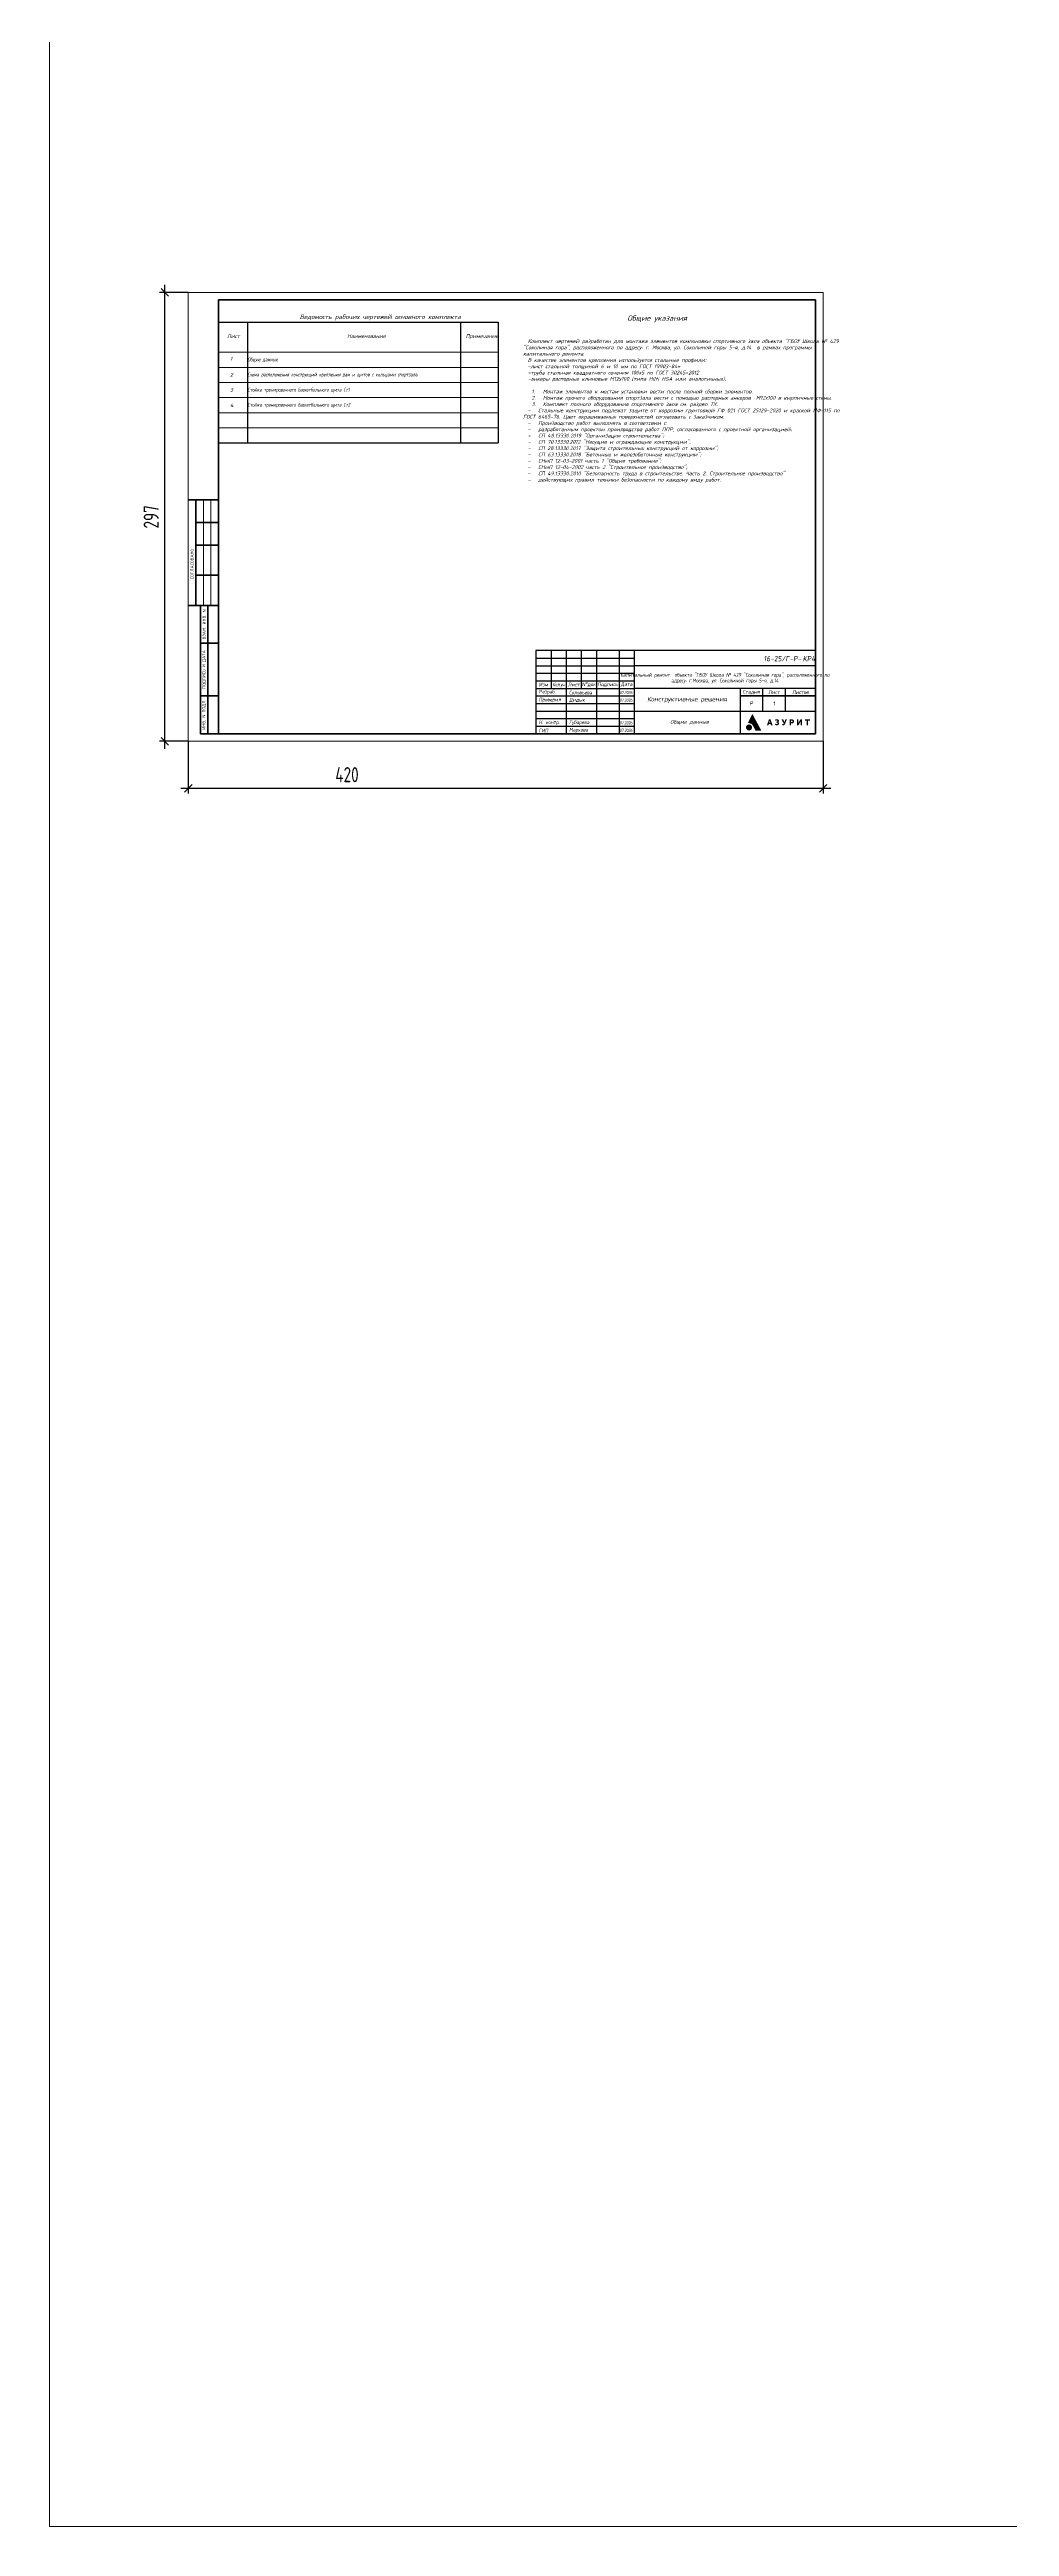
# Model space of a CAD drawing. Header units: millimetres. Extents: x 10124 to 8132345, y -95635 to 1386204.
# Drawn here: x 90963 to 97313, y 44504 to 60892 of the extents above; entities that cross this region are included whole.
import ezdxf
from ezdxf.enums import TextEntityAlignment as Align

# ---------------------------------------------------------------- set-up
doc = ezdxf.new("R2010")
doc.units = ezdxf.units.MM
doc.layers.get('DEFPOINTS').update_dxf_attribs({"color": 1})
for name, color, linetype, lineweight in [('013', 7, 'Continuous', 13), ('030', 7, 'Continuous', 30), ('_TEXT', 7, 'Continuous', 30)]:
    doc.layers.add(name, color=color, linetype=linetype, lineweight=lineweight)
doc.layers.add('_STAMP', color=7, linetype='Continuous')
doc.styles.add('10', font='isocpeui.ttf', dxfattribs={"height": 25})
doc.styles.add('GOST', font='isocpeur.TTF')
doc.styles.add('ISOCPEUR', font='isocpeur.TTF', dxfattribs={"width": 0.85, "oblique": 7})
doc.styles.add('БДА100', font='romand.shx', dxfattribs={"width": 0.7})
doc.dimstyles.new('БДА1', dxfattribs={"dimtxt": 2, "dimasz": 1, "dimexe": 0.7, "dimexo": 0, "dimgap": 0.8, "dimtad": 1, "dimdec": 0, "dimrnd": 1, "dimzin": 0, "dimdsep": 46, "dimtxsty": 'БДА100', "dimblk": 'OBLIQUE', "dimcen": 2, "dimdle": 1, "dimadec": 0, "dimazin": 0, "dimtfac": 1, "dimtdec": 0, "dimtmove": 1, "dimatfit": 3, "dimldrblk": 'NONE', "dimfxl": 0.7, "dimtolj": 1, "dimtzin": 0, "dimlwd": -1, "dimlwe": -1, "dimarcsym": 0})

# ---------------------------------------------------------------- blocks, each defined once
blk = doc.blocks.new('_OBLIQUE')
at = {"color": 0, "linetype": 'ByBlock'}
blk.add_line((-0.5, -0.5), (0.5, 0.5), dxfattribs=at)
blk = doc.blocks.new('*D2295')
at = {"layer": 'DEFPOINTS', "color": 0, "transparency": 16777216}
for p, q in [((0, 0), (0, -34.6)), ((420, 0), (420, -34.6)), ((-5, -31.1), (425, -31.1))]:
    blk.add_line(p, q, dxfattribs=at)
for p in [(0, 0), (420, 0), (420, -31.1)]:
    blk.add_point(p, dxfattribs=at)
at = {"layer": 'DEFPOINTS', "color": 0, "transparency": 16777216, "xscale": 5, "yscale": 5, "zscale": 5, "rotation": 180}
blk.add_blockref('_OBLIQUE', (0, -31.1), dxfattribs=at)
at = {"layer": 'DEFPOINTS', "color": 0, "transparency": 16777216, "xscale": 5, "yscale": 5, "zscale": 5}
blk.add_blockref('_OBLIQUE', (420, -31.1), dxfattribs=at)
at = {"layer": 'DEFPOINTS', "color": 0, "lineweight": 0, "transparency": 16777216, "insert": (105, -22.1), "char_height": 10, "attachment_point": 5, "style": 'БДА100'}
blk.add_mtext('\\A1;420', dxfattribs=at)
blk = doc.blocks.new('_None')
blk = doc.blocks.new('*D2296')
at = {"layer": 'DEFPOINTS', "color": 0, "transparency": 16777216}
for p, q in [((0, 297), (-19, 297)), ((-15.5, -5), (-15.5, 302)), ((0, 0), (-19, 0))]:
    blk.add_line(p, q, dxfattribs=at)
for p in [(-15.5, 297), (0, 297), (0, 0)]:
    blk.add_point(p, dxfattribs=at)
at = {"layer": 'DEFPOINTS', "color": 0, "transparency": 16777216, "xscale": 5, "yscale": 5, "zscale": 5}
for p, rotation in [((-15.5, 297), 90), ((-15.5, 0), 270)]:
    blk.add_blockref('_OBLIQUE', p, dxfattribs=dict(at, rotation=rotation))
at = {"layer": 'DEFPOINTS', "color": 0, "lineweight": 0, "transparency": 16777216, "insert": (-24.5, 148.5), "char_height": 10, "attachment_point": 5, "rotation": 90, "style": 'БДА100'}
blk.add_mtext('\\A1;297', dxfattribs=at)
blk = doc.blocks.new('Логотип Азурит')
at = {"layer": '_STAMP', "linetype": 'Continuous', "true_color": 0x1447b7}
h = blk.add_hatch(color=162, dxfattribs=at)
h.dxf.hatch_style = 1
h.paths.add_polyline_path([(-42.1, 4.2), (-42.1, 4.4), (-42.1, 4.6), (-42.2, 4.8), (-42.3, 4.9), (-42.4, 5.1), (-42.5, 5.3), (-42.6, 5.4), (-42.7, 5.5), (-42.8, 5.6), (-42.9, 5.7), (-43.1, 5.9), (-43.4, 6), (-43.6, 6), (-43.9, 6.1), (-44.2, 6.1), (-44.4, 6.1), (-44.5, 6), (-44.7, 6), (-44.9, 5.9), (-45, 5.8), (-45.2, 5.7), (-45.4, 5.6), (-45.5, 5.5), (-45.6, 5.3), (-45.7, 5.2), (-45.8, 5), (-45.9, 4.9), (-46, 4.7), (-46, 4.5), (-46.1, 4.3), (-46.1, 4.1), (-46.1, 3.9), (-46, 3.7), (-46, 3.5), (-45.9, 3.4), (-45.9, 3.2), (-45.8, 3.1), (-45.7, 3), (-45.6, 2.9), (-45.5, 2.8), (-45.4, 2.7), (-45.3, 2.6), (-45.2, 2.5), (-45.1, 2.4), (-45, 2.3), (-44.8, 2.3), (-44.7, 2.2), (-44.6, 2.2), (-44.4, 2.2), (-44.3, 2.1), (-44.1, 2.1), (-43.8, 2.1), (-43.6, 2.2), (-43.3, 2.3), (-43.1, 2.4), (-42.9, 2.5), (-42.7, 2.7), (-42.6, 2.8), (-42.4, 3), (-42.3, 3.1), (-42.3, 3.3), (-42.2, 3.5), (-42.1, 3.7), (-42.1, 3.8), (-42.1, 4)])
at = {"layer": '_STAMP', "linetype": 'Continuous', "true_color": 0x2a3756}
h = blk.add_hatch(color=159, dxfattribs=at)
h.dxf.hatch_style = 1
h.paths.add_polyline_path([(-39.4, 8.5), (-40, 9.6), (-40.6, 10.7), (-41.1, 11.7), (-41.6, 12.6), (-41.8, 12.9), (-41.9, 13), (-41.9, 12.9), (-42, 12.8), (-42.4, 12), (-42.8, 11.2), (-43.1, 10.5), (-43.5, 9.7), (-44.2, 8.3), (-44.5, 7.6), (-44.7, 7.1), (-44.8, 6.9), (-44.7, 6.9), (-44.5, 7), (-44.3, 7), (-44.1, 7), (-43.9, 7), (-43.7, 6.9), (-43.6, 6.9), (-43.4, 6.9), (-43.2, 6.8), (-43.1, 6.7), (-42.9, 6.7), (-42.7, 6.6), (-42.6, 6.5), (-42.4, 6.4), (-42.3, 6.3), (-42.2, 6.2), (-42, 6), (-41.9, 5.9), (-41.8, 5.8), (-41.7, 5.7), (-41.6, 5.5), (-41.3, 4.9), (-41, 4.4), (-40.6, 3.6), (-40, 2.6), (-39.8, 2.1), (-37.9, 2.1), (-36.5, 2.1), (-35.9, 2.1), (-36.5, 3.1), (-36.8, 3.8), (-37.2, 4.4), (-37.7, 5.3), (-38.2, 6.3), (-38.5, 6.9), (-38.9, 7.5)])
h = blk.add_hatch(color=159, dxfattribs=at)
h.dxf.hatch_style = 1
h.paths.add_polyline_path([(-29.3, 7.9), (-29.6, 8.8), (-29.9, 9.5), (-30.4, 9.5), (-30.9, 9.5), (-30.9, 9.4), (-31.3, 8.4), (-31.6, 7.3), (-32, 6.3), (-32.2, 5.6), (-32.1, 5.6), (-31.7, 5.6), (-31.2, 5.6), (-31.1, 6), (-31, 6.4), (-30.4, 6.4), (-29.8, 6.4), (-29.6, 6), (-29.5, 5.6), (-29, 5.6), (-28.5, 5.6), (-28.6, 5.8), (-28.9, 6.8)])
h.paths.add_polyline_path([(-30.8, 7.2), (-30.7, 7.3), (-30.6, 7.9), (-30.4, 8.4), (-30.4, 8.6), (-30.4, 8.7), (-30.4, 8.6), (-30.3, 8.4), (-30.2, 8.1), (-30.1, 7.7), (-30, 7.3), (-30, 7.2), (-30.4, 7.2)], flags=16)
h = blk.add_hatch(color=159, dxfattribs=at)
h.dxf.hatch_style = 1
h.paths.add_polyline_path([(-24.4, 7.3), (-24.5, 7.4), (-24.6, 7.5), (-24.7, 7.6), (-24.8, 7.6), (-24.7, 7.7), (-24.6, 7.8), (-24.5, 7.9), (-24.5, 8), (-24.4, 8.1), (-24.3, 8.2), (-24.3, 8.3), (-24.3, 8.3), (-24.3, 8.5), (-24.3, 8.7), (-24.3, 8.7), (-24.3, 8.8), (-24.4, 9), (-24.5, 9.1), (-24.6, 9.3), (-24.8, 9.4), (-24.9, 9.5), (-25.1, 9.5), (-25.3, 9.6), (-25.6, 9.6), (-25.7, 9.6), (-25.9, 9.6), (-26.1, 9.6), (-26.2, 9.5), (-26.4, 9.5), (-26.5, 9.4), (-26.7, 9.3), (-26.8, 9.2), (-26.9, 9.2), (-26.8, 9), (-26.6, 8.7), (-26.5, 8.5), (-26.5, 8.5), (-26.5, 8.5), (-26.3, 8.6), (-26.2, 8.7), (-26.1, 8.7), (-25.9, 8.8), (-25.8, 8.8), (-25.7, 8.8), (-25.6, 8.8), (-25.5, 8.8), (-25.5, 8.7), (-25.4, 8.7), (-25.3, 8.6), (-25.3, 8.6), (-25.3, 8.5), (-25.3, 8.4), (-25.3, 8.3), (-25.3, 8.2), (-25.4, 8.1), (-25.4, 8.1), (-25.4, 8.1), (-25.5, 8), (-25.6, 8), (-25.8, 8), (-26.1, 8), (-26.1, 7.6), (-26.1, 7.2), (-25.8, 7.2), (-25.5, 7.2), (-25.5, 7.2), (-25.4, 7.2), (-25.3, 7.2), (-25.3, 7.1), (-25.2, 7.1), (-25.2, 7), (-25.2, 7), (-25.2, 6.9), (-25.2, 6.8), (-25.2, 6.7), (-25.2, 6.6), (-25.2, 6.6), (-25.3, 6.5), (-25.3, 6.5), (-25.4, 6.5), (-25.4, 6.4), (-25.5, 6.4), (-25.7, 6.4), (-25.8, 6.4), (-25.9, 6.4), (-26, 6.4), (-26.2, 6.5), (-26.3, 6.6), (-26.4, 6.7), (-26.5, 6.8), (-26.8, 6.5), (-26.9, 6.3), (-27, 6.2), (-27, 6.1), (-27, 6.1), (-26.9, 6.1), (-26.8, 6), (-26.6, 5.8), (-26.4, 5.7), (-26.2, 5.6), (-26, 5.6), (-25.8, 5.6), (-25.5, 5.6), (-25.3, 5.6), (-25.1, 5.6), (-25, 5.7), (-24.9, 5.7), (-24.7, 5.8), (-24.6, 5.9), (-24.5, 5.9), (-24.4, 6), (-24.4, 6.1), (-24.3, 6.2), (-24.3, 6.4), (-24.2, 6.5), (-24.2, 6.7), (-24.2, 6.8), (-24.2, 6.9), (-24.2, 7.1), (-24.3, 7.2), (-24.3, 7.3)])
h = blk.add_hatch(color=159, dxfattribs=at)
h.dxf.hatch_style = 1
h.paths.add_polyline_path([(-19.6, 8), (-19.4, 8.7), (-19.1, 9.2), (-19, 9.5), (-19.2, 9.5), (-19.5, 9.5), (-20, 9.5), (-20, 9.4), (-20.3, 8.7), (-20.6, 7.8), (-20.6, 7.7), (-20.7, 7.6), (-20.7, 7.6), (-20.7, 7.7), (-20.8, 8), (-21, 8.4), (-21.3, 9.1), (-21.5, 9.5), (-22.1, 9.5), (-22.6, 9.5), (-22.4, 9.2), (-21.9, 8.2), (-21.3, 7.1), (-21.1, 6.6), (-21.1, 6.6), (-21.1, 6.5), (-21.1, 6.5), (-21.2, 6.4), (-21.3, 6.4), (-21.4, 6.4), (-21.5, 6.4), (-21.5, 6.4), (-21.6, 6.4), (-21.7, 6.5), (-21.8, 6.5), (-21.9, 6.5), (-21.9, 6.4), (-22.1, 6), (-22.2, 5.9), (-22.2, 5.8), (-22.1, 5.8), (-21.9, 5.7), (-21.8, 5.6), (-21.7, 5.6), (-21.5, 5.6), (-21.3, 5.6), (-21.1, 5.6), (-21, 5.6), (-20.9, 5.7), (-20.8, 5.7), (-20.7, 5.8), (-20.6, 5.8), (-20.6, 5.9), (-20.5, 6), (-20.3, 6.2), (-20.3, 6.4), (-20.2, 6.5), (-19.9, 7.3)])
h = blk.add_hatch(color=159, dxfattribs=at)
h.dxf.hatch_style = 1
h.paths.add_polyline_path([(-14.5, 7.5), (-14.4, 7.6), (-14.4, 7.7), (-14.3, 8), (-14.3, 8.2), (-14.3, 8.4), (-14.4, 8.6), (-14.4, 8.8), (-14.5, 8.9), (-14.6, 9), (-14.6, 9.1), (-14.7, 9.2), (-14.8, 9.3), (-14.9, 9.4), (-15.1, 9.4), (-15.2, 9.5), (-15.3, 9.5), (-15.5, 9.5), (-16.3, 9.5), (-17.2, 9.5), (-17.2, 7.6), (-17.2, 5.6), (-16.7, 5.6), (-16.3, 5.6), (-16.3, 6.2), (-16.3, 6.8), (-15.9, 6.8), (-15.6, 6.8), (-15.4, 6.9), (-15.2, 6.9), (-15, 7), (-14.8, 7.1), (-14.7, 7.2), (-14.6, 7.4)])
h.paths.add_polyline_path([(-15.6, 7.7), (-15.7, 7.7), (-16, 7.7), (-16.3, 7.7), (-16.3, 8.2), (-16.3, 8.7), (-15.9, 8.7), (-15.6, 8.7), (-15.6, 8.7), (-15.5, 8.7), (-15.4, 8.6), (-15.4, 8.5), (-15.3, 8.4), (-15.3, 8.4), (-15.3, 8.2), (-15.3, 8.1), (-15.3, 8), (-15.3, 7.9), (-15.4, 7.9), (-15.4, 7.8), (-15.4, 7.8), (-15.5, 7.7)], flags=16)
h = blk.add_hatch(color=159, dxfattribs=at)
h.dxf.hatch_style = 1
h.paths.add_polyline_path([(-10.1, 7.8), (-10, 8), (-9.9, 8.1), (-9.9, 7.9), (-10, 7.5), (-10, 6.7), (-10, 5.6), (-9.5, 5.6), (-9, 5.6), (-9, 7.6), (-9, 9.5), (-9.5, 9.5), (-10, 9.5), (-10.4, 8.9), (-10.8, 8.1), (-11, 7.8), (-11.3, 7.3), (-11.4, 7.1), (-11.4, 7), (-11.4, 7.3), (-11.4, 7.8), (-11.4, 8.6), (-11.4, 9.5), (-11.9, 9.5), (-12.3, 9.5), (-12.3, 7.6), (-12.3, 5.6), (-11.9, 5.6), (-11.4, 5.6), (-11.2, 5.9), (-10.6, 6.9), (-10.3, 7.4)])
h = blk.add_hatch(color=159, dxfattribs=at)
h.dxf.hatch_style = 1
h.paths.add_polyline_path([(-3.7, 9.1), (-3.7, 9.5), (-5.4, 9.5), (-7.1, 9.5), (-7.1, 9.1), (-7.1, 8.7), (-6.5, 8.7), (-5.9, 8.7), (-5.9, 7.2), (-5.9, 5.6), (-5.4, 5.6), (-5, 5.6), (-5, 7.2), (-5, 8.7), (-4.3, 8.7), (-3.7, 8.7)])
blk = doc.blocks.new('*U2294')
at = {"color": 44, "lineweight": 20, "ltscale": 10}
for p, q in [((420, 297), (0, 297)), ((0, 297), (0, 0)), ((420, 0), (420, 297)), ((0, 0), (420, 0))]:
    blk.add_line(p, q, dxfattribs=at)
at = {"color": 137, "lineweight": 35, "ltscale": 10}
for p, q in [((415, 292), (20, 292)), ((20, 292), (20, 5)), ((415, 5), (415, 292)), ((0, 159.8), (20, 159.8)), ((5, 89.8), (5, 159.8)), ((5, 144.8), (20, 144.8)), ((5, 129.8), (20, 129.8)), ((5, 109.8), (20, 109.8)), ((0, 89.8), (20, 89.8)), ((8, 89.8), (8, 5)), ((13, 89.8), (13, 5)), ((8, 64.8), (20, 64.8)), ((8, 30), (20, 30)), ((8, 5), (415, 5))]:
    blk.add_line(p, q, dxfattribs=at)
at = {"color": 44, "lineweight": 13}
for p, q in [((10, 89.8), (10, 159.8)), ((15, 89.8), (15, 159.8))]:
    blk.add_line(p, q, dxfattribs=at)
at = {"color": 0, "lineweight": 13, "char_height": 2.041, "attachment_point": 5, "rotation": 90, "style": 'GOST'}
for s, insert, width in [('СОГЛАСОВАНО', (2.5, 117.3), 55), ('ВЗАМ. ИНВ. N', (10.5, 77.3), 25), ('ПОДПИСЬ И ДАТА', (10.5, 47.4), 34.798), ('ИНВ. N ПОДЛ.', (10.5, 17.6), 24.801)]:
    blk.add_mtext(s, dxfattribs=dict(at, insert=insert, width=width))
at = {"color": 44, "lineweight": 13, "style": 'GOST', "oblique": 10, "width": 0.8}
for tag in ['ФОРМАТВЕРТ', 'ФОРМАТГОРИЗ']:
    blk.add_attdef(tag, (369, 1.6), '', height=2, dxfattribs=at)
at = {"layer": 'DEFPOINTS', "color": 251, "lineweight": 0}
dim = blk.add_linear_dim(base=(-15.5, 297), p1=(0, 0), p2=(0, 297), angle=90, dimstyle='БДА1', override={"dimscale": 5}, dxfattribs=at)
dim.commit()
dim.dimension.update_dxf_attribs({"geometry": '*D2296', "text_midpoint": (-15.5, 148.5), "dimtype": 160})
dim = blk.add_linear_dim(base=(420, -31.1), p1=(0, 0), p2=(420, 0), dimstyle='БДА1', override={"dimscale": 5}, dxfattribs=at)
dim.commit()
dim.dimension.update_dxf_attribs({"geometry": '*D2295', "text_midpoint": (105, -31.1), "dimtype": 160})

msp = doc.modelspace()

# ---------------------------------------------------------------- linework, layer by layer
at = {"layer": '013', "ltscale": 100}
for p, q in [((92080.728, 58889.135), (93930.728, 58889.135)), ((92080.728, 58789.135), (93930.728, 58789.135)), ((92080.728, 58689.135), (93930.728, 58689.135)), ((92080.728, 58589.135), (93930.728, 58589.135)), ((92080.728, 58489.135), (93930.728, 58489.135)), ((92080.728, 58389.135), (93930.728, 58389.135)), ((90963.341, 44504.44), (200155.895, 44504.44))]:
    msp.add_line(p, q, dxfattribs=at)
msp.add_lwpolyline([(90963.341, 44504.44), (199869.307, 44504.44), (199869.307, 103600.42), (90963.341, 103600.42)], close=True, dxfattribs=at)
at = {"layer": '030', "ltscale": 100}
for p, q in [((92080.728, 59089.135), (93930.728, 59089.135)), ((92080.728, 59089.135), (92080.728, 58289.135)), ((92272.728, 59089.135), (92272.728, 58289.135)), ((93680.728, 59089.135), (93680.728, 58289.135)), ((93930.728, 59089.135), (93930.728, 58289.135)), ((92080.728, 58289.135), (93930.728, 58289.135))]:
    msp.add_line(p, q, dxfattribs=at)
at = {"layer": '_STAMP'}
for p, q in [((94180.728, 56865.306), (94830.728, 56865.306)), ((94280.728, 56915.306), (94280.728, 56665.306)), ((94380.728, 56915.306), (94380.728, 56365.306)), ((94480.728, 56915.306), (94480.728, 56665.306)), ((94580.728, 56915.306), (94580.728, 56365.306)), ((94730.728, 56915.306), (94730.728, 56365.306)), ((94830.728, 56915.306), (94830.728, 56365.306)), ((94180.728, 56815.306), (94830.728, 56815.306)), ((94180.728, 56765.306), (94830.728, 56765.306)), ((94180.728, 56715.306), (94830.728, 56715.306)), ((96030.728, 56815.306), (94830.728, 56815.306)), ((94180.728, 56665.306), (94830.728, 56665.306)), ((94180.728, 56615.306), (94830.728, 56615.306)), ((94180.728, 56565.306), (94830.728, 56565.306)), ((96030.728, 56665.306), (94830.728, 56665.306)), ((95530.728, 56665.306), (95530.728, 56365.306)), ((95530.728, 56615.306), (95680.728, 56615.306)), ((95680.728, 56615.306), (95530.728, 56615.306)), ((95680.728, 56615.306), (95680.728, 56665.306)), ((95680.728, 56615.306), (95830.728, 56615.306)), ((95680.728, 56515.306), (95680.728, 56615.306)), ((95830.728, 56615.306), (95680.728, 56615.306)), ((95830.728, 56615.306), (95830.728, 56665.306)), ((95830.728, 56615.306), (96030.728, 56615.306)), ((95830.728, 56515.306), (95830.728, 56615.306)), ((96030.728, 56615.306), (95830.728, 56615.306)), ((94180.728, 56515.306), (94830.728, 56515.306)), ((94180.728, 56465.306), (94830.728, 56465.306)), ((94180.728, 56415.306), (94830.728, 56415.306)), ((94830.728, 56515.306), (96030.728, 56515.306))]:
    msp.add_line(p, q, dxfattribs=at)
msp.add_lwpolyline([(94180.728, 56365.306), (96030.728, 56365.306), (96030.728, 56915.306), (94180.728, 56915.306)], close=True, dxfattribs=at)

# ---------------------------------------------------------------- block references
at = {"xscale": 10, "yscale": 10, "zscale": 10}
msp.add_blockref('*U2294', (91880.728, 56315.306), dxfattribs=at)
at = {"linetype": 'Continuous', "xscale": 10, "yscale": 10, "zscale": 10}
msp.add_blockref('Логотип Азурит', (96030.728, 56365.306), dxfattribs=at)

# ---------------------------------------------------------------- texts
at = {"color": 0, "style": '10'}
for s, height, p in [('Лист', 25, (92137.787, 58983.69)), ('Ведомость рабочих чертежей основного комплекта', 30, (92618.012, 59108.773)), ('Наименование', 25, (92931.815, 58983.69)), ('Примечание', 25, (93716.502, 58983.69)), ('Общие указания', 35, (94785.069, 59097.487)), ('1', 25, (92157.569, 58832.695)), ('2', 25, (92157.569, 58727.035)), ('3', 25, (92157.569, 58627.035)), ('4', 25, (92157.569, 58527.035))]:
    msp.add_text(s, height=height, dxfattribs=at).set_placement(p)
at = {"color": 0, "style": '10', "width": 0.72}
for s, p in [('Общие данные', (92274.012, 58828.841)), ('Схема расположения конструкций крепления рам и щитов с кольцами спортзала ', (92274.012, 58728.841)), ('Стойка тренировочного баскетбольного щита Ст1', (92274.012, 58628.841)), ('Стойка тренировочного баскетбольного щита Ст2 ', (92274.012, 58528.841))]:
    msp.add_text(s, height=25, dxfattribs=at).set_placement(p)
at = {"color": 0, "lineweight": 9}
for s, insert, char_height, width, attachment_point, style in [('\\pxi1.23419;Комплект чертежей разработан для монтажа элементов компоновки спортивного зала объекта {\\C7;"ГБОУ Школа № 429 "Соколиная гора", расположенного по адресу: г. Москва, ул. Соколиной горы 5-я, д.14}  в рамках программы капитального ремонта.\\PВ качестве элементов крепления используется стальные профили:\\P-лист стальной толщиной 6 и 10 мм по ГОСТ 19903-84*\\P-труба стальная квадратного сечения 100х5 по ГОСТ 30245-2012\\P-анкеры распорные клиновые М12х100 (типа Hilti HSА или аналогичные);\\P\\P\\pi-3,l5.23419,t5.23419;1.^IМонтаж элементов к местам установки вести после полной сборки элементов. \\P2.^IМонтаж прочего оборудования спортзала вести с помощью распорных анкеров  М12х100 в кирпичные стены. \\P3.^IКомплект полного оборудования спортивного зала см. раздел ТХ. \\P\\pi1.23419,l0,tz;-^IСтальные конструкции подлежат защите от коррозии грунтовкой ГФ 021 ГОСТ 25129-2020 и краской ПФ-115 по ГОСТ 6465-76. Цвет окрашиваемых поверхностей согласовать с заказчиком.\\P-^IПроизводство работ выполнять в соответсвии с:\\P-^Iразработанным проектом производства работ ППР, согласованного с проектной организацией;\\P-^IСП 48.13330.2019 "Организация строительства";\\P-^IСП 70.13330.2012 "Несущие и ограждающие конструкции";\\P-^IСП 28.13330.2017 "Защита строительных конструкций от коррозии";\\P-^IСП 63.13330.2018 "Бетонные и железобетонные конструкции";\\P-^IСНиП 12-03-2001 часть 1 "Общие требования";\\P-^IСНиП 12-04-2002 часть 2 "Строительное производство";\\P-^IСП 49.13330.2010 "Безопасность труда в строительстве. Часть 2. Строительное производство"\\P-^Iдействующих правил техники безопасности по каждому виду работ.', (94095.617, 58975.197), 25, 1911.60975, 1, '10'), ('Р', (95605.728, 56565.306), 27, 150, 5, 'ISOCPEUR'), ('1', (95755.728, 56565.306), 27, 150, 5, 'ISOCPEUR'), ('\\pxi1.23419;Общие данные', (95180.728, 56440.306), 25, 700, 5, '10')]:
    msp.add_mtext(s, dxfattribs=dict(at, insert=insert, char_height=char_height, width=width, attachment_point=attachment_point, style=style))
at = {"layer": '_TEXT', "color": 1, "style": 'ISOCPEUR', "oblique": 7, "width": 0.85}
msp.add_text('КР4 ', height=35, dxfattribs=at).set_placement((95945.738, 56861.555), align=Align.MIDDLE_LEFT)
at = {"layer": '_TEXT', "color": 5, "line_spacing_factor": 0.9, "style": 'ISOCPEUR'}
for s, width, heights, insert, char_height, attachment_point in [('16-25/Г-Р-', 691.58613, [96.1], (95936.979, 56861.898), 35, 6), ('{\\Q8;\\W0.8;\\C7;Капитальный ремонт  объекта "ГБОУ Школа № 429 "Соколиная гора", расположенного по адресу: г.Москва, ул. Соколиной горы 5-я, д.14}', 1200, [140.094], (95430.728, 56732.566), 25, 5), ('{\\W1;Конструктивные решения}', 691.58613, [145.668], (95180.728, 56590.306), 30, 5)]:
    msp.add_mtext_dynamic_manual_height_columns(s, width=width, gutter_width=0, heights=heights, dxfattribs=dict(at, insert=insert, char_height=char_height, attachment_point=attachment_point))
at = {"layer": '_TEXT', "style": 'ISOCPEUR'}
for s, width, insert, char_height, attachment_point in [('Изм', 100, (94230.728, 56690.306), 25, 5), ('{\\W0.7;Кол.уч}', 100, (94330.728, 56686.967), 25, 5), ('Лист', 100, (94430.728, 56690.306), 25, 5), ('N%%Dдок', 100, (94530.728, 56690.306), 25, 5), ('Подпись', 100, (94655.728, 56690.306), 25, 5), ('Дата', 100, (94780.728, 56690.306), 25, 5), ('Разраб.', 200, (94200.728, 56640.306), 24, 4), ('Проверил', 200, (94200.728, 56587.986), 24, 4), ('Стадия', 150, (95605.728, 56640.306), 25, 5), ('Лист', 150, (95755.728, 56640.306), 25, 5), ('Листов', 150, (95930.728, 56640.306), 25, 5), ('Н. контр.', 200, (94200.728, 56437.986), 24, 4), ('ГИП', 200, (94200.728, 56385.687), 24, 4)]:
    msp.add_mtext_dynamic_manual_height_columns(s, width=width, gutter_width=125, heights=[0], dxfattribs=dict(at, insert=insert, char_height=char_height, attachment_point=attachment_point))
at = {"layer": '_TEXT', "color": 5, "char_height": 24, "attachment_point": 4, "style": 'ISOCPEUR'}
for s, insert in [('Дидык', (94400.728, 56587.643)), ('Маркова', (94400.728, 56388.186)), ('Губарева', (94400.728, 56437.643))]:
    msp.add_mtext_dynamic_manual_height_columns(s, width=190.3612, gutter_width=125, heights=[0], dxfattribs=dict(at, insert=insert))
at = {"layer": '_TEXT', "color": 1, "attachment_point": 4, "style": 'ISOCPEUR'}
for s, width, insert, char_height in [('Соловьева', 190.3612, (94400.728, 56637.643), 24), ('{\\W0.82;\\T0.92;07.2026}', 74.89423, (94733.728, 56637.643), 21), ('{\\W0.82;\\T0.92;07.2026}', 74.89423, (94733.728, 56587.643), 21), ('{\\W0.82;\\T0.92;07.2026}', 74.89423, (94733.728, 56437.643), 21), ('{\\W0.82;\\T0.92;07.2026}', 74.89423, (94733.728, 56387.643), 21)]:
    msp.add_mtext_dynamic_manual_height_columns(s, width=width, gutter_width=125, heights=[0], dxfattribs=dict(at, insert=insert, char_height=char_height))

doc.saveas('drawing.dxf')
